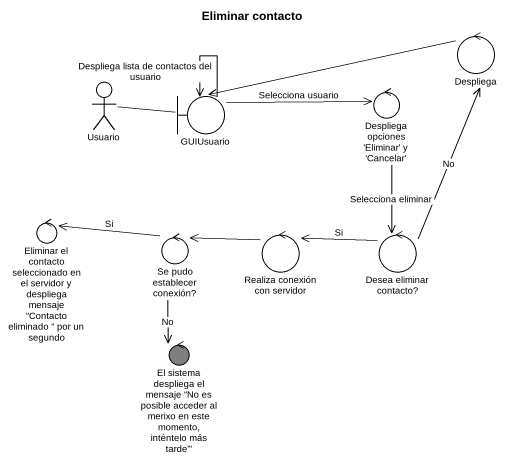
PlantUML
@startuml
title Eliminar contacto
control Despliega
actor Usuario
boundary GUIUsuario
control "Despliega opciones 'Eliminar' y 'Cancelar'" as Despliega_opciones_Eliminar
control "Eliminar el contacto seleccionado en el servidor y despliega mensaje “Contacto eliminado “ por un segundo" as Eliminar_el_contacto
control "Se pudo establecer conexión?" as Se_pudo_establecer_conexión
control "Realiza conexión con servidor" as Realiza_conexión_con
control "Desea eliminar contacto?" as Desea_eliminar_contacto
control "El sistema despliega el mensaje “No es posible acceder al merixo en este momento, inténtelo más tarde”'" as El_sistema_despliega_el #7F7F7F
Despliega -left-> GUIUsuario
Usuario -right- GUIUsuario
GUIUsuario --> GUIUsuario : Despliega lista de contactos del usuario
GUIUsuario -right-> Despliega_opciones_Eliminar : Selecciona usuario
Despliega_opciones_Eliminar --> Desea_eliminar_contacto : Selecciona eliminar
Se_pudo_establecer_conexión -left-> Eliminar_el_contacto : Si
Se_pudo_establecer_conexión --> El_sistema_despliega_el : No
Realiza_conexión_con -left-> Se_pudo_establecer_conexión
Desea_eliminar_contacto -up-> Despliega : No
Desea_eliminar_contacto -left-> Realiza_conexión_con : Si
@enduml
